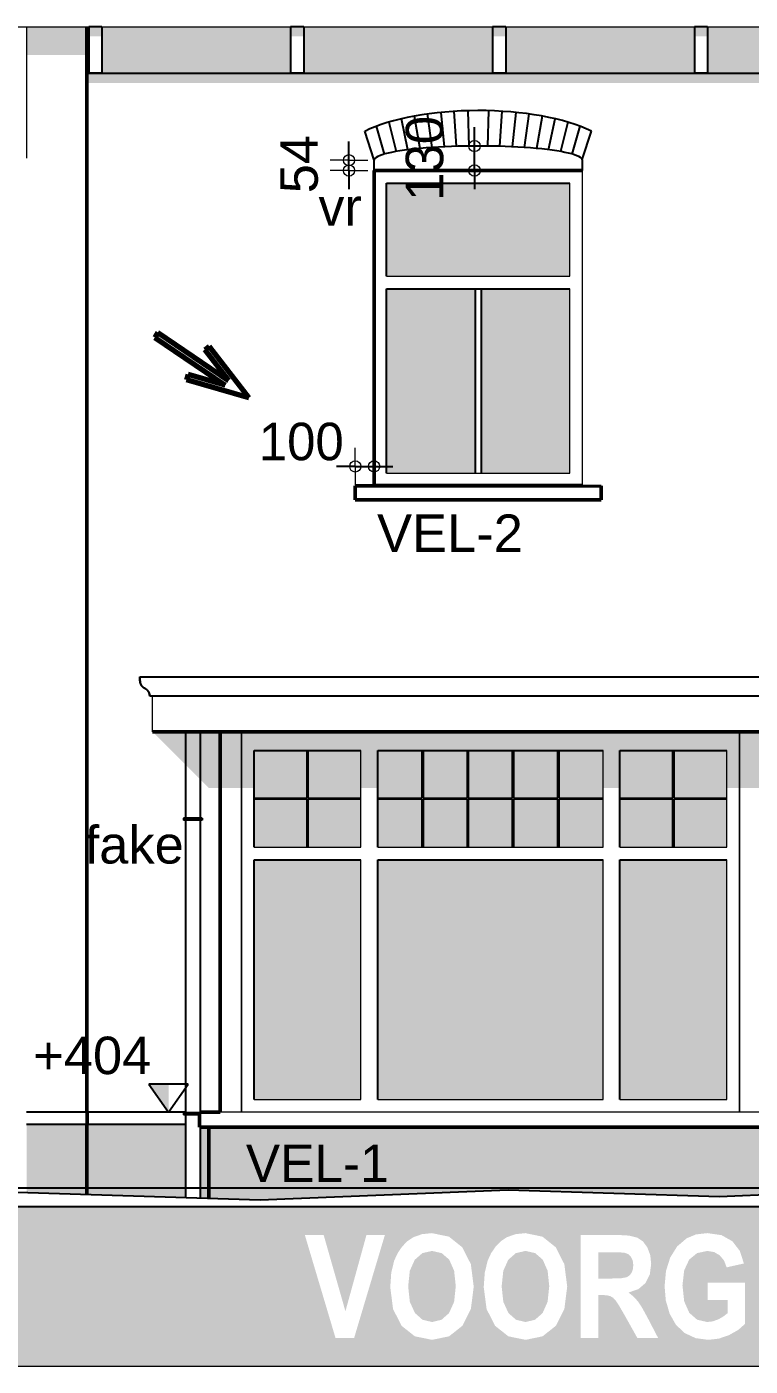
# Model space of a CAD drawing. Header units: millimetres. Extents: x 0 to 59350, y 0 to 29700.
# Drawn here: x 6060 to 7986, y 21826 to 25396 of the extents above; entities that cross this region are included whole.
import ezdxf

# ---------------------------------------------------------------- set-up
doc = ezdxf.new("R2010")
doc.units = ezdxf.units.MM
doc.linetypes.add('PUNKT2_S9', pattern=[1, 0, -1])
doc.linetypes.add('VERDECKT2_S2', pattern=[2.7, 2, -0.7])
doc.layers.add('Standard', color=7, linetype='Continuous', lineweight=25)
doc.styles.add('ARIAL', font='arial.ttf')

msp = doc.modelspace()

# ---------------------------------------------------------------- hatches: boundary and pattern name
at = {"layer": 'Standard', "linetype": 'PUNKT2_S9', "lineweight": 25}
for color, points in [(250, [(6219.5, 25321.4), (6219.5, 25396.4), (6059.5, 25396.4), (6059.5, 25321.4)]), (252, [(7018, 24731.4), (7506, 24731.4), (7506, 24979.9), (7018, 24979.9)]), (252, [(7254.5, 24206.4), (7254.5, 24697.9), (7018, 24697.9), (7018, 24206.4)]), (252, [(7269.5, 24697.9), (7269.5, 24206.4), (7506, 24206.4), (7506, 24697.9)]), (250, [(9332.2, 23589), (9332.1, 23588.2), (9332.1, 23587.5), (9332.1, 23586.4), (9324.5, 23586.4), (9324.5, 23517.4), (6394.5, 23517.4), (6544.5, 23367.4), (8014.5, 23367.4), (8014.5, 23217.4), (9499.5, 23217.4), (9499.5, 23495.9), (9354.4, 23641.1), (9358, 23625.5), (9357.7, 23623.2), (9357.1, 23621), (9356.3, 23618.8), (9355, 23616), (9354.6, 23615.4), (9354.1, 23614.7), (9353.7, 23614.1), (9351.7, 23611.7), (9349.4, 23609.6), (9348.2, 23608.7), (9346.2, 23607.5), (9344.4, 23606.6), (9342.4, 23605.5), (9341.2, 23604.6), (9339.9, 23603.6), (9338.8, 23602.6), (9337.7, 23601.4), (9336.8, 23600.3), (9335.9, 23599), (9335.1, 23597.7), (9334, 23595.6), (9333.4, 23594.2), (9333.2, 23593.5), (9332.9, 23592.7), (9332.6, 23591.2), (9332.3, 23589.7)]), (252, [(6665, 23367.4), (6665, 23340.2), (6806, 23340.2), (6806, 23367.4)]), (252, [(6808.5, 23367.4), (6808.5, 23340.2), (6949.5, 23340.2), (6949.5, 23367.4)]), (252, [(6994.5, 23367.4), (6994.5, 23340.2), (7112.5, 23340.2), (7112.5, 23367.4)]), (252, [(7115, 23367.4), (7115, 23340.2), (7233, 23340.2), (7233, 23367.4)]), (252, [(7235.5, 23367.4), (7235.5, 23340.2), (7353.5, 23340.2), (7353.5, 23367.4)]), (252, [(7356, 23340.2), (7474, 23340.2), (7474, 23367.4), (7356, 23367.4)]), (252, [(7476.5, 23340.2), (7594.5, 23340.2), (7594.5, 23367.4), (7476.5, 23367.4)]), (252, [(7639.5, 23367.4), (7639.5, 23340.2), (7780.5, 23340.2), (7780.5, 23367.4)]), (252, [(7783, 23340.2), (7924, 23340.2), (7924, 23367.4), (7783, 23367.4)]), (252, [(6806, 23337.7), (6665, 23337.7), (6665, 23209.9), (6806, 23209.9)]), (252, [(6949.5, 23337.7), (6808.5, 23337.7), (6808.5, 23209.9), (6949.5, 23209.9)]), (252, [(7112.5, 23337.7), (6994.5, 23337.7), (6994.5, 23209.9), (7112.5, 23209.9)]), (252, [(7233, 23337.7), (7115, 23337.7), (7115, 23209.9), (7233, 23209.9)]), (252, [(7353.5, 23337.7), (7235.5, 23337.7), (7235.5, 23209.9), (7353.5, 23209.9)]), (252, [(7474, 23337.7), (7356, 23337.7), (7356, 23209.9), (7474, 23209.9)]), (252, [(7594.5, 23337.7), (7476.5, 23337.7), (7476.5, 23209.9), (7594.5, 23209.9)]), (252, [(7780.5, 23337.7), (7639.5, 23337.7), (7639.5, 23209.9), (7780.5, 23209.9)]), (252, [(7924, 23337.7), (7783, 23337.7), (7783, 23209.9), (7924, 23209.9)]), (252, [(6949.5, 22536.9), (6949.5, 23176.4), (6665, 23176.4), (6665, 22536.9)]), (252, [(6994.5, 23176.4), (6994.5, 22536.9), (7594.5, 22536.9), (7594.5, 23176.4)]), (252, [(7639.5, 23176.4), (7639.5, 22536.9), (7924, 22536.9), (7924, 23176.4)])]:
    msp.add_hatch(color=color, dxfattribs=at).paths.add_polyline_path(points)
h = msp.add_hatch(color=250, dxfattribs=at)
h.paths.add_polyline_path([(6219.5, 25396.4), (6219.5, 25246.4), (9499.5, 25246.4), (9499.5, 25396.4)])
h.paths.add_polyline_path([(9494.5, 25273.4), (9459.5, 25273.4), (9459.5, 25371.4), (9494.5, 25371.4)], flags=16)
h.paths.add_polyline_path([(8921.8, 25371.4), (8956.8, 25371.4), (8956.8, 25273.4), (8921.8, 25273.4)], flags=16)
h.paths.add_polyline_path([(8419.1, 25273.4), (8384.1, 25273.4), (8384.1, 25371.4), (8419.1, 25371.4)], flags=16)
h.paths.add_polyline_path([(7872.7, 25273.4), (7837.7, 25273.4), (7837.7, 25371.4), (7872.7, 25371.4)], flags=16)
h.paths.add_polyline_path([(7335, 25273.4), (7300, 25273.4), (7300, 25371.4), (7335, 25371.4)], flags=16)
h.paths.add_polyline_path([(6762.3, 25371.4), (6797.3, 25371.4), (6797.3, 25273.4), (6762.3, 25273.4)], flags=16)
h.paths.add_polyline_path([(6259.5, 25273.4), (6224.5, 25273.4), (6224.5, 25371.4), (6259.5, 25371.4)], flags=16)
at = {"layer": 'Standard', "linetype": 'PUNKT2_S9', "lineweight": -3}
msp.add_hatch(color=7, dxfattribs=at).paths.add_polyline_path([(6437, 22503.4), (6437, 22578.4), (6384.5, 22578.4)])
at = {"layer": 'Standard', "linetype": 'PUNKT2_S9', "lineweight": 25}
h = msp.add_hatch(color=250, dxfattribs=at)
h.paths.add_polyline_path([(6482, 22471.9), (6059.5, 22471.9), (6059.5, 22289.5), (6482, 22276.1)])
h.paths.add_polyline_path([(8169.6, 22471.9), (8169.6, 22290.5), (8602.5, 22309.4), (8602.5, 22471.9)])
h.paths.add_polyline_path([(6680.8, 22269.8), (7341.8, 22296.4), (7904.5, 22278.9), (8044.5, 22285), (8044.5, 22463.4), (6522, 22463.4), (6522, 22274.9)])
at = {"layer": 'Standard', "linetype": 'PUNKT2_S9', "lineweight": -3}
h = msp.add_hatch(color=0, dxfattribs=at)
h.paths.add_polyline_path([(7079.7, 22080.6), (7075.3, 22039.1), (7079.8, 21998), (7093.3, 21968.2), (7113.6, 21950.2), (7138.9, 21944.2), (7164.1, 21950.2), (7184.2, 21968), (7197.7, 21998), (7202.1, 22039.8), (7197.7, 22081.1), (7184.7, 22110.4), (7164.7, 22127.8), (7138.9, 22133.7), (7113.1, 22127.8), (7092.8, 22110)])
h.paths.add_polyline_path([(7413.1, 21950.2), (7433.3, 21968), (7446.7, 21998), (7451.1, 22039.8), (7446.7, 22081.1), (7433.7, 22110.4), (7413.7, 22127.8), (7387.9, 22133.7), (7362.1, 22127.8), (7341.8, 22110), (7328.7, 22080.6), (7324.3, 22039.1), (7328.8, 21998), (7342.3, 21968.2), (7362.6, 21950.2), (7387.9, 21944.2)])
h.paths.add_polyline_path([(7617.6, 22129.9), (7581.5, 22129.9), (7581.5, 22060.1), (7615.7, 22060.1), (7642.8, 22060.9), (7657.3, 22063.5), (7664.6, 22068), (7670.3, 22075.1), (7673.7, 22084.3), (7675, 22095.8), (7673.4, 22108.3), (7668.7, 22118.1), (7661.4, 22125.2), (7651.3, 22129), (7640.1, 22129.7)])
h.paths.add_polyline_path([(272, 22251.4), (272, 21826.4), (13447, 21826.4), (13447, 22251.4)])
h.paths.add_polyline_path([(8703.4, 22174.2), (8703.4, 21947.8), (8818.4, 21947.8), (8818.4, 21901.4), (8657.1, 21901.4), (8657.1, 22174.2)], flags=16)
h.paths.add_polyline_path([(8488.6, 22129.9), (8488.6, 22068.9), (8603.7, 22068.9), (8603.7, 22022.6), (8488.6, 22022.6), (8488.6, 21947.8), (8616.6, 21947.8), (8616.6, 21901.4), (8442.3, 21901.4), (8442.3, 22176.4), (8612.3, 22176.4), (8612.3, 22129.9)], flags=16)
h.paths.add_polyline_path([(8287.3, 21901.4), (8205.3, 22176.4), (8255.5, 22176.4), (8313.5, 21972.9), (8369.6, 22176.4), (8418.7, 22176.4), (8336.7, 21901.4)], flags=16)
h.paths.add_polyline_path([(8185.2, 22176.4), (8185.2, 22129.9), (8061.5, 22129.9), (8061.5, 22068.9), (8176.6, 22068.9), (8176.6, 22022.6), (8061.5, 22022.6), (8061.5, 21947.8), (8189.5, 21947.8), (8189.5, 21901.4), (8015.3, 21901.4), (8015.3, 22176.4)], flags=16)
h.paths.add_polyline_path([(7925.9, 21967.6), (7925.9, 22002.5), (7872.8, 22002.5), (7872.8, 22048.9), (7972.6, 22048.9), (7972.6, 21939.3), (7954.8, 21923.4), (7930.4, 21909.5), (7902.7, 21899.9), (7874.6, 21896.7), (7841, 21901.2), (7811.9, 21914.8), (7788.4, 21936.9), (7771.7, 21966.5), (7761.5, 22001.8), (7758.3, 22039.8), (7762, 22080.4), (7773.3, 22116.2), (7791.7, 22145.7), (7817.2, 22167.4), (7841.9, 22177.7), (7872.1, 22181.1), (7910, 22175.7), (7938.7, 22159.6), (7958.5, 22134), (7969.6, 22100.2), (7923.6, 22089.9), (7916.6, 22108.1), (7905.3, 22121.8), (7890.3, 22130.6), (7872.1, 22133.7), (7844.8, 22127.8), (7823.8, 22110.6), (7810.5, 22081.9), (7805.9, 22042.1), (7810.5, 21999.3), (7824.1, 21968.6), (7845, 21950.4), (7871.6, 21944.2), (7886.1, 21945.9), (7900.7, 21950.9), (7914.3, 21958.6)], flags=16)
h.paths.add_polyline_path([(7664.3, 22174.5), (7685.9, 22168.9), (7700.9, 22158.8), (7712.6, 22142.6), (7720.1, 22122.4), (7722.6, 22099.3), (7718.9, 22071), (7707.5, 22048.1), (7688.5, 22031.8), (7662.1, 22022.8), (7675.9, 22011.7), (7686.8, 21999.7), (7698.4, 21982.3), (7713.3, 21955.1), (7741.2, 21901.4), (7685.9, 21901.4), (7652.4, 21961.3), (7637.4, 21987.3), (7628, 22001.6), (7621.3, 22008.7), (7614.1, 22013), (7604.6, 22015.5), (7590.8, 22016.2), (7581.5, 22016.2), (7581.5, 21901.4), (7535.2, 21901.4), (7535.2, 22176.4), (7632.6, 22176.4)], flags=16)
h.paths.add_polyline_path([(7322.6, 22159.9), (7338.1, 22170.2), (7361, 22178.3), (7387.5, 22181.1), (7433.1, 22171.7), (7468.4, 22143.4), (7491.3, 22098.4), (7498.9, 22038.6), (7491.4, 21979.2), (7468.7, 21934.2), (7433.4, 21906.1), (7388.1, 21896.7), (7342.1, 21906.1), (7306.8, 21934.1), (7284.2, 21978.7), (7276.6, 22037.2), (7279.3, 22075.9), (7287.1, 22107.8), (7296.3, 22127.7), (7308.4, 22145.5)], flags=16)
h.paths.add_polyline_path([(7242.4, 21979.2), (7219.7, 21934.2), (7184.4, 21906.1), (7139.1, 21896.7), (7093.1, 21906.1), (7057.8, 21934.1), (7035.1, 21978.7), (7027.6, 22037.2), (7030.3, 22075.9), (7038.1, 22107.8), (7047.3, 22127.7), (7059.4, 22145.5), (7073.6, 22159.9), (7089.1, 22170.2), (7112, 22178.3), (7138.5, 22181.1), (7184.1, 22171.7), (7219.4, 22143.4), (7242.3, 22098.4), (7249.9, 22038.6)], flags=16)
h.paths.add_polyline_path([(6964.3, 22176.4), (7013.4, 22176.4), (6931.3, 21901.4), (6881.9, 21901.4), (6800, 22176.4), (6850.2, 22176.4), (6908.2, 21972.9)], flags=16)

# ---------------------------------------------------------------- linework, layer by layer
at = {"layer": 'Standard', "color": 51, "linetype": 'Continuous', "lineweight": 18}
for p, q in [((5959.5, 25396.4), (6224.5, 25396.4)), ((6224.5, 25396.4), (6259.5, 25396.4)), ((6259.5, 25396.4), (6762.3, 25396.4)), ((6762.3, 25396.4), (6797.3, 25396.4)), ((6797.3, 25396.4), (7300, 25396.4)), ((7300, 25396.4), (7335, 25396.4)), ((7335, 25396.4), (7837.7, 25396.4)), ((7837.7, 25396.4), (7872.7, 25396.4)), ((7872.7, 25396.4), (8384.1, 25396.4)), ((7506, 24979.9), (7018, 24979.9)), ((7018, 24979.9), (7018, 24731.4)), ((7506, 24731.4), (7506, 24979.9)), ((7018, 24731.4), (7506, 24731.4)), ((7506, 24697.9), (7018, 24697.9)), ((7018, 24697.9), (7018, 24206.4)), ((7506, 24206.4), (7506, 24697.9)), ((7018, 24206.4), (7506, 24206.4)), ((6631, 23517.4), (6574.5, 23517.4)), ((6574.5, 23517.4), (6574.5, 22503.4)), ((6631, 23517.4), (6631, 22503.4)), ((6631.5, 23517.4), (6631, 23517.4)), ((6631.5, 22503.4), (6631.5, 23517.4)), ((6631.5, 23517.4), (6665, 23517.4)), ((6665, 23517.4), (7924, 23517.4)), ((7924, 23517.4), (7957.5, 23517.4)), ((7957.5, 23517.4), (7958, 23517.4)), ((7957.5, 23517.4), (7957.5, 22503.4)), ((8014.5, 23517.4), (7958, 23517.4)), ((7958, 22503.4), (7958, 23517.4)), ((6949.5, 23467.9), (6665, 23467.9)), ((6665, 23467.9), (6665, 23209.9)), ((6949.5, 23209.9), (6949.5, 23467.9)), ((6994.5, 23467.9), (6994.5, 23209.9)), ((7594.5, 23467.9), (6994.5, 23467.9)), ((7594.5, 23209.9), (7594.5, 23467.9)), ((7639.5, 23467.9), (7639.5, 23209.9)), ((7924, 23467.9), (7639.5, 23467.9)), ((7924, 23209.9), (7924, 23467.9)), ((6665, 23209.9), (6949.5, 23209.9)), ((6994.5, 23209.9), (7594.5, 23209.9)), ((7639.5, 23209.9), (7924, 23209.9)), ((6949.5, 23176.4), (6665, 23176.4)), ((6665, 23176.4), (6665, 22536.9)), ((6949.5, 22536.9), (6949.5, 23176.4)), ((7594.5, 23176.4), (6994.5, 23176.4)), ((6994.5, 23176.4), (6994.5, 22536.9)), ((7594.5, 22536.9), (7594.5, 23176.4)), ((7924, 23176.4), (7639.5, 23176.4)), ((7639.5, 23176.4), (7639.5, 22536.9)), ((7924, 22536.9), (7924, 23176.4)), ((6665, 22536.9), (6949.5, 22536.9)), ((6994.5, 22536.9), (7594.5, 22536.9)), ((7639.5, 22536.9), (7924, 22536.9))]:
    msp.add_line(p, q, dxfattribs=at)
at = {"layer": 'Standard', "color": 36, "linetype": 'Continuous', "lineweight": 18}
for p, q in [((6059.5, 25046.4), (6059.5, 25396.4)), ((6219.5, 25046.4), (6219.5, 25396.4)), ((6219.5, 23596.4), (6219.5, 25046.4)), ((7539.5, 25013.4), (6984.5, 25013.4)), ((6984.5, 25013.4), (6984.5, 24173.1)), ((7539.5, 24173.1), (7539.5, 25013.4)), ((6219.5, 22503.4), (6219.5, 23596.4)), ((6574.5, 23517.4), (6544.5, 23517.4)), ((6219.5, 22284.4), (6219.5, 22471.9)), ((6544.5, 22463.4), (6544.5, 22274.1)), ((6544.5, 22463.4), (6544.5, 22274.1))]:
    msp.add_line(p, q, dxfattribs=at)
at = {"layer": 'Standard', "color": 7, "linetype": 'Continuous', "lineweight": 50}
for p, q in [((6219.5, 25396.4), (6219.5, 22503.4)), ((6984.5, 25013.4), (7539.5, 25013.4)), ((6984.5, 24173.1), (6984.5, 25013.4)), ((6984.5, 24173.1), (6934.5, 24173.1)), ((6934.5, 24173.1), (6934.5, 24135.4)), ((7589.5, 24135.4), (7589.5, 24173.1)), ((6934.5, 24135.4), (7589.5, 24135.4)), ((6394.5, 23517.4), (9324.5, 23517.4)), ((6574.5, 22503.4), (6574.5, 23517.4)), ((6220.5, 22503.4), (6219.5, 22503.4)), ((6220.5, 22471.9), (6220.5, 22503.4)), ((6519.5, 22463.4), (6519.5, 22503.4)), ((6519.5, 22503.4), (6574.5, 22503.4)), ((6219.5, 22471.9), (6219.5, 22284.4)), ((6219.5, 22471.9), (6220.5, 22471.9)), ((6519.5, 22463.4), (8069.6, 22463.4)), ((6544.5, 22274.1), (6544.5, 22463.4))]:
    msp.add_line(p, q, dxfattribs=at)
at = {"layer": 'Standard', "color": 7, "linetype": 'Continuous', "lineweight": -3}
for p, q in [((6259.5, 25396.4), (6224.5, 25396.4)), ((6224.5, 25396.4), (6224.5, 25273.4)), ((6259.5, 25396.4), (6259.5, 25273.4)), ((6797.3, 25396.4), (6762.3, 25396.4)), ((6762.3, 25396.4), (6762.3, 25273.4)), ((6797.3, 25396.4), (6797.3, 25273.4)), ((7335, 25396.4), (7300, 25396.4)), ((7300, 25396.4), (7300, 25273.4)), ((7335, 25396.4), (7335, 25273.4)), ((7872.7, 25396.4), (7837.7, 25396.4)), ((7837.7, 25396.4), (7837.7, 25273.4)), ((7872.7, 25396.4), (7872.7, 25273.4)), ((6224.5, 25273.4), (6259.5, 25273.4)), ((6762.3, 25273.4), (6797.3, 25273.4)), ((7300, 25273.4), (7335, 25273.4)), ((7837.7, 25273.4), (7872.7, 25273.4)), ((7204.3, 25077.8), (7198.2, 25171.2)), ((7234.5, 25172.8), (7237.1, 25078.5)), ((7289.6, 25172.8), (7287, 25078.5)), ((7319.8, 25077.8), (7325.9, 25171.2)), ((7023.8, 25142.4), (7043.2, 25064)), ((7074.8, 25068.7), (7057.4, 25151.3)), ((7091.7, 25158.4), (7106.8, 25072.1)), ((7139.1, 25074.7), (7126.8, 25164)), ((7162.3, 25168.3), (7171.6, 25076.5)), ((7361.8, 25168.3), (7352.5, 25076.5)), ((7385, 25074.7), (7397.3, 25164)), ((7432.4, 25158.4), (7417.3, 25072.1)), ((7449.3, 25068.7), (7466.7, 25151.3)), ((7500.3, 25142.4), (7480.9, 25064)), ((6984.5, 25040.6), (6959.6, 25117.8)), ((7012.3, 25057.2), (6991.1, 25131.4)), ((7252, 25078.6), (7252, 25128.6)), ((7511.8, 25057.2), (7533, 25131.4)), ((7539.1, 25042.7), (7563.4, 25118.3)), ((6917.7, 25040.6), (6917.7, 25090.6)), ((7252, 25013.4), (7252, 25078.6)), ((6917.7, 25013.4), (6917.7, 25040.6)), ((6984.5, 25013.4), (6984.5, 25040.6)), ((7539.5, 25013.4), (7539.5, 25040.6)), ((6917.7, 25013.4), (6917.7, 24963.4)), ((7252, 25013.4), (7252, 24963.4)), ((6934.5, 24224.6), (6884.5, 24224.6)), ((6934.5, 24224.6), (6984.5, 24224.6)), ((6984.5, 24224.6), (7034.5, 24224.6)), ((6482, 23517.4), (6482, 23286.8)), ((6522, 23286.8), (6522, 23517.4)), ((6476.8, 23286.8), (6476.8, 23281.9)), ((6477.1, 23286.8), (6476.8, 23286.8)), ((6477.1, 23281.9), (6476.8, 23281.9)), ((6478, 23286.8), (6477.1, 23286.8)), ((6478, 23281.9), (6477.1, 23281.9)), ((6479.5, 23286.8), (6478, 23286.8)), ((6479.5, 23281.9), (6478, 23281.9)), ((6481.5, 23286.8), (6479.5, 23286.8)), ((6481.5, 23281.9), (6479.5, 23281.9)), ((6484.1, 23286.8), (6481.5, 23286.8)), ((6484.1, 23281.9), (6481.5, 23281.9)), ((6482, 23281.9), (6482, 22501.7)), ((6487.1, 23286.8), (6484.1, 23286.8)), ((6487.1, 23281.9), (6484.1, 23281.9)), ((6490.4, 23286.8), (6487.1, 23286.8)), ((6490.4, 23281.9), (6487.1, 23281.9)), ((6494, 23286.8), (6490.4, 23286.8)), ((6494, 23281.9), (6490.4, 23281.9)), ((6497.8, 23286.8), (6494, 23286.8)), ((6497.8, 23281.9), (6494, 23281.9)), ((6501.8, 23286.8), (6497.8, 23286.8)), ((6501.8, 23281.9), (6497.8, 23281.9)), ((6505.7, 23286.8), (6501.8, 23286.8)), ((6505.7, 23281.9), (6501.8, 23281.9)), ((6506.7, 23286.8), (6505.7, 23286.8)), ((6506.7, 23281.9), (6505.7, 23281.9)), ((6506.7, 23286.8), (6506.7, 23281.9)), ((6507.4, 23286.8), (6506.7, 23286.8)), ((6507.4, 23281.9), (6506.7, 23281.9)), ((6508.4, 23286.8), (6507.4, 23286.8)), ((6508.4, 23281.9), (6507.4, 23281.9)), ((6508.9, 23286.8), (6508.4, 23286.8)), ((6508.9, 23281.9), (6508.4, 23281.9)), ((6509.5, 23286.8), (6508.9, 23286.8)), ((6508.9, 23281.9), (6508.9, 23286.8)), ((6509.5, 23281.9), (6508.9, 23281.9)), ((6509.9, 23286.8), (6509.5, 23286.8)), ((6509.9, 23281.9), (6509.5, 23281.9)), ((6509.9, 23286.8), (6509.9, 23281.9)), ((6510.5, 23286.8), (6509.9, 23286.8)), ((6510.5, 23281.9), (6509.9, 23281.9)), ((6511.5, 23286.8), (6510.5, 23286.8)), ((6511.5, 23281.9), (6510.5, 23281.9)), ((6512.5, 23286.8), (6511.5, 23286.8)), ((6512.5, 23281.9), (6511.5, 23281.9)), ((6513.1, 23286.8), (6512.5, 23286.8)), ((6513.1, 23281.9), (6512.5, 23281.9)), ((6513.1, 23281.9), (6513.1, 23286.8)), ((6513.1, 23286.8), (6513.1, 23281.9)), ((6513.5, 23286.8), (6513.1, 23286.8)), ((6513.5, 23281.9), (6513.1, 23281.9)), ((6514.5, 23286.8), (6513.5, 23286.8)), ((6514.5, 23281.9), (6513.5, 23281.9)), ((6515.4, 23286.8), (6514.5, 23286.8)), ((6515.4, 23281.9), (6514.5, 23281.9)), ((6516.3, 23286.8), (6515.4, 23286.8)), ((6516.3, 23281.9), (6515.4, 23281.9)), ((6517.2, 23286.8), (6516.3, 23286.8)), ((6517.2, 23281.9), (6516.3, 23281.9)), ((6518, 23286.8), (6517.2, 23286.8)), ((6518, 23281.9), (6517.2, 23281.9)), ((6518.8, 23286.8), (6518, 23286.8)), ((6518.8, 23281.9), (6518, 23281.9)), ((6519.6, 23286.8), (6518.8, 23286.8)), ((6519.6, 23281.9), (6518.8, 23281.9)), ((6520.4, 23286.8), (6519.6, 23286.8)), ((6520.4, 23281.9), (6519.6, 23281.9)), ((6521.1, 23286.8), (6520.4, 23286.8)), ((6521.1, 23281.9), (6520.4, 23281.9)), ((6521.8, 23286.8), (6521.1, 23286.8)), ((6521.8, 23281.9), (6521.1, 23281.9)), ((6522.4, 23286.8), (6521.8, 23286.8)), ((6522.4, 23281.9), (6521.8, 23281.9)), ((6522, 22503.4), (6522, 23281.9)), ((6523, 23286.8), (6522.4, 23286.8)), ((6523, 23281.9), (6522.4, 23281.9)), ((6523.6, 23286.8), (6523, 23286.8)), ((6523.6, 23281.9), (6523, 23281.9)), ((6524.1, 23286.8), (6523.6, 23286.8)), ((6524.1, 23281.9), (6523.6, 23281.9)), ((6524.6, 23286.8), (6524.1, 23286.8)), ((6524.6, 23281.9), (6524.1, 23281.9)), ((6525.1, 23286.8), (6524.6, 23286.8)), ((6525.1, 23281.9), (6524.6, 23281.9)), ((6525.4, 23286.8), (6525.1, 23286.8)), ((6525.4, 23281.9), (6525.1, 23281.9)), ((6525.8, 23286.8), (6525.4, 23286.8)), ((6525.8, 23281.9), (6525.4, 23281.9)), ((6526.1, 23286.8), (6525.8, 23286.8)), ((6526.1, 23281.9), (6525.8, 23281.9)), ((6526.4, 23286.8), (6526.1, 23286.8)), ((6526.4, 23281.9), (6526.1, 23281.9)), ((6526.6, 23286.8), (6526.4, 23286.8)), ((6526.6, 23281.9), (6526.4, 23281.9)), ((6526.7, 23286.8), (6526.6, 23286.8)), ((6526.7, 23281.9), (6526.6, 23281.9)), ((6526.9, 23286.8), (6526.7, 23286.8)), ((6526.9, 23281.9), (6526.7, 23281.9)), ((6526.9, 23286.8), (6526.9, 23286.8)), ((6526.9, 23281.9), (6526.9, 23281.9)), ((6527, 23286.8), (6527, 23281.9)), ((6489.5, 22578.4), (6384.5, 22578.4)), ((6384.5, 22578.4), (6437, 22503.4)), ((6437, 22503.4), (6489.5, 22578.4)), ((6437, 22503.4), (6351.3, 22503.4)), ((6476.8, 22501.7), (6476.8, 22496.8)), ((6477.1, 22501.7), (6476.8, 22501.7)), ((6477.1, 22496.8), (6476.8, 22496.8)), ((6478, 22501.7), (6477.1, 22501.7)), ((6478, 22496.8), (6477.1, 22496.8)), ((6479.5, 22501.7), (6478, 22501.7)), ((6479.5, 22496.8), (6478, 22496.8)), ((6481.5, 22501.7), (6479.5, 22501.7)), ((6481.5, 22496.8), (6479.5, 22496.8)), ((6484.1, 22501.7), (6481.5, 22501.7)), ((6484.1, 22496.8), (6481.5, 22496.8)), ((6482, 22496.8), (6482, 22276.1)), ((6487.1, 22501.7), (6484.1, 22501.7)), ((6487.1, 22496.8), (6484.1, 22496.8)), ((6490.4, 22501.7), (6487.1, 22501.7)), ((6490.4, 22496.8), (6487.1, 22496.8)), ((6494, 22501.7), (6490.4, 22501.7)), ((6494, 22496.8), (6490.4, 22496.8)), ((6497.8, 22501.7), (6494, 22501.7)), ((6497.8, 22496.8), (6494, 22496.8)), ((6501.8, 22501.7), (6497.8, 22501.7)), ((6501.8, 22496.8), (6497.8, 22496.8)), ((6505.7, 22501.7), (6501.8, 22501.7)), ((6505.7, 22496.8), (6501.8, 22496.8)), ((6509.5, 22501.7), (6505.7, 22501.7)), ((6509.5, 22496.8), (6505.7, 22496.8)), ((6513.1, 22501.7), (6509.5, 22501.7)), ((6513.1, 22496.8), (6509.5, 22496.8)), ((6514.2, 22501.7), (6513.1, 22501.7)), ((6514.2, 22496.8), (6513.1, 22496.8)), ((6514.2, 22501.7), (6514.2, 22496.8)), ((6514.5, 22501.7), (6514.2, 22501.7)), ((6514.5, 22496.8), (6514.2, 22496.8)), ((6515.4, 22501.7), (6514.5, 22501.7)), ((6515.4, 22496.8), (6514.5, 22496.8)), ((6515.7, 22501.7), (6515.4, 22501.7)), ((6515.7, 22496.8), (6515.4, 22496.8)), ((6516.4, 22501.7), (6515.7, 22501.7)), ((6515.7, 22496.8), (6515.7, 22501.7)), ((6516.4, 22496.8), (6515.7, 22496.8)), ((6516.9, 22501.7), (6516.4, 22501.7)), ((6516.9, 22496.8), (6516.4, 22496.8)), ((6516.9, 22501.7), (6516.9, 22496.8)), ((6517.2, 22501.7), (6516.9, 22501.7)), ((6517.2, 22496.8), (6516.9, 22496.8)), ((6518, 22501.7), (6517.2, 22501.7)), ((6518, 22496.8), (6517.2, 22496.8)), ((6518.8, 22501.7), (6518, 22501.7)), ((6518.8, 22496.8), (6518, 22496.8)), ((6519.5, 22501.7), (6518.8, 22501.7)), ((6519.5, 22496.8), (6518.8, 22496.8)), ((6522, 22274.9), (6522, 22463.4))]:
    msp.add_line(p, q, dxfattribs=at)
at = {"layer": 'Standard', "color": 255, "linetype": 'Continuous', "lineweight": -3}
msp.add_line((6219.5, 25272.9), (9499.5, 25272.9), dxfattribs=at)
at = {"layer": 'Standard', "color": 7, "linetype": 'Continuous', "lineweight": 18}
for p, q in [((7252, 25078.6), (7202, 25078.6)), ((7252, 25078.6), (7302, 25078.6)), ((6917.7, 25040.6), (6867.7, 25040.6)), ((6917.7, 25040.6), (6967.7, 25040.6)), ((6917.7, 25013.4), (6867.7, 25013.4)), ((6917.7, 25013.4), (6967.7, 25013.4)), ((7252, 25013.4), (7202, 25013.4)), ((7252, 25013.4), (7302, 25013.4)), ((6934.5, 24224.6), (6934.5, 24274.6)), ((6984.5, 24224.6), (6984.5, 24274.6)), ((6934.5, 24224.6), (6934.5, 24174.6)), ((6984.5, 24224.6), (6984.5, 24174.6))]:
    msp.add_line(p, q, dxfattribs=at)
at = {"layer": 'Standard', "color": 7, "linetype": 'Continuous', "lineweight": 25}
for p, q in [((7018, 24979.9), (7506, 24979.9)), ((7018, 24731.4), (7018, 24979.9)), ((7018, 24697.9), (7506, 24697.9)), ((7018, 24206.4), (7018, 24697.9)), ((6665, 23467.9), (6949.5, 23467.9)), ((6665, 23209.9), (6665, 23467.9)), ((6994.5, 23467.9), (7594.5, 23467.9)), ((6994.5, 23209.9), (6994.5, 23467.9)), ((7639.5, 23467.9), (7924, 23467.9)), ((7639.5, 23209.9), (7639.5, 23467.9)), ((6665, 23176.4), (6949.5, 23176.4)), ((6665, 22536.9), (6665, 23176.4)), ((6994.5, 23176.4), (7594.5, 23176.4)), ((6994.5, 22536.9), (6994.5, 23176.4)), ((7639.5, 23176.4), (7924, 23176.4)), ((7639.5, 22536.9), (7639.5, 23176.4))]:
    msp.add_line(p, q, dxfattribs=at)
at = {"layer": 'Standard', "color": 250, "linetype": 'Continuous', "lineweight": -3}
for p, q in [((7254.5, 24206.4), (7254.5, 24697.9)), ((7269.5, 24697.9), (7269.5, 24206.4)), ((6806, 23340.2), (6806, 23467.9)), ((6808.5, 23467.9), (6808.5, 23340.2)), ((7112.5, 23340.2), (7112.5, 23467.9)), ((7115, 23467.9), (7115, 23340.2)), ((7233, 23340.2), (7233, 23467.9)), ((7235.5, 23467.9), (7235.5, 23340.2)), ((7353.5, 23340.2), (7353.5, 23467.9)), ((7356, 23467.9), (7356, 23340.2)), ((7474, 23340.2), (7474, 23467.9)), ((7476.5, 23467.9), (7476.5, 23340.2)), ((7780.5, 23340.2), (7780.5, 23467.9)), ((7783, 23467.9), (7783, 23340.2)), ((6665, 23340.2), (6806, 23340.2)), ((6806, 23337.7), (6665, 23337.7)), ((6806, 23209.9), (6806, 23337.7)), ((6808.5, 23340.2), (6949.5, 23340.2)), ((6808.5, 23337.7), (6808.5, 23209.9)), ((6949.5, 23337.7), (6808.5, 23337.7)), ((6994.5, 23340.2), (7112.5, 23340.2)), ((7112.5, 23337.7), (6994.5, 23337.7)), ((7112.5, 23209.9), (7112.5, 23337.7)), ((7115, 23340.2), (7233, 23340.2)), ((7115, 23337.7), (7115, 23209.9)), ((7233, 23337.7), (7115, 23337.7)), ((7233, 23209.9), (7233, 23337.7)), ((7235.5, 23340.2), (7353.5, 23340.2)), ((7235.5, 23337.7), (7235.5, 23209.9)), ((7353.5, 23337.7), (7235.5, 23337.7)), ((7353.5, 23209.9), (7353.5, 23337.7)), ((7356, 23340.2), (7474, 23340.2)), ((7356, 23337.7), (7356, 23209.9)), ((7474, 23337.7), (7356, 23337.7)), ((7474, 23209.9), (7474, 23337.7)), ((7476.5, 23340.2), (7594.5, 23340.2)), ((7476.5, 23337.7), (7476.5, 23209.9)), ((7594.5, 23337.7), (7476.5, 23337.7)), ((7639.5, 23340.2), (7780.5, 23340.2)), ((7780.5, 23337.7), (7639.5, 23337.7)), ((7780.5, 23209.9), (7780.5, 23337.7)), ((7783, 23340.2), (7924, 23340.2)), ((7924, 23337.7), (7783, 23337.7)), ((7783, 23337.7), (7783, 23209.9))]:
    msp.add_line(p, q, dxfattribs=at)
at = {"layer": 'Standard', "color": 7, "linetype": 'Continuous', "lineweight": 70}
for p, q in [((6408.6, 24581.2), (6400.2, 24568.7)), ((6400.2, 24568.7), (6588.2, 24441.3)), ((6408.6, 24581.2), (6596.6, 24453.7)), ((6545.7, 24544.2), (6533.8, 24535)), ((6596.6, 24453.7), (6533.8, 24535)), ((6651.1, 24407.7), (6545.7, 24544.2)), ((6489.4, 24469.6), (6485.3, 24455.1)), ((6651.1, 24407.7), (6485.3, 24455.1)), ((6588.2, 24441.3), (6489.4, 24469.6))]:
    msp.add_line(p, q, dxfattribs=at)
at = {"layer": 'Standard', "color": 117, "linetype": 'Continuous', "lineweight": -3}
for p, q in [((6984.5, 24173.1), (6934.5, 24173.1)), ((6934.5, 24173.1), (6934.5, 24170.4)), ((6934.5, 24170.4), (6934.5, 24135.4)), ((7589.5, 24170.4), (6934.5, 24170.4)), ((7539.5, 24175.4), (6984.5, 24175.4)), ((7589.5, 24173.1), (7539.5, 24173.1)), ((7589.5, 24170.4), (7589.5, 24173.1)), ((7589.5, 24135.4), (7589.5, 24170.4)), ((7589.5, 24135.4), (6934.5, 24135.4))]:
    msp.add_line(p, q, dxfattribs=at)
at = {"layer": 'Standard', "color": 25, "linetype": 'Continuous', "lineweight": -3}
for p, q in [((6361, 23653.4), (6361, 23663.4)), ((6361, 23663.4), (6361, 23653.4)), ((6361, 23663.4), (9358, 23663.4)), ((6361.1, 23653.1), (6361, 23653.4)), ((6361, 23653.4), (6361.1, 23653.1)), ((6361.1, 23652.2), (6361.1, 23653.1)), ((6361.1, 23653.1), (6361.1, 23652.2)), ((6361.1, 23651.5), (6361.1, 23652.2)), ((6361.1, 23652.2), (6361.1, 23651.5)), ((6361.2, 23650.7), (6361.1, 23651.5)), ((6361.1, 23651.5), (6361.2, 23650.7)), ((6361.3, 23650), (6361.2, 23650.7)), ((6361.2, 23650.7), (6361.3, 23650)), ((6361.4, 23649.2), (6361.3, 23650)), ((6361.3, 23650), (6361.4, 23649.2)), ((6361.6, 23648.4), (6361.4, 23649.2)), ((6361.4, 23649.2), (6361.6, 23648.4)), ((6361.8, 23647.7), (6361.6, 23648.4)), ((6361.6, 23648.4), (6361.8, 23647.7)), ((6362, 23647), (6361.8, 23647.7)), ((6361.8, 23647.7), (6362, 23647)), ((6362.2, 23646.2), (6362, 23647)), ((6362, 23647), (6362.2, 23646.2)), ((6362.5, 23645.5), (6362.2, 23646.2)), ((6362.2, 23646.2), (6362.5, 23645.5)), ((6362.8, 23644.8), (6362.5, 23645.5)), ((6362.5, 23645.5), (6362.8, 23644.8)), ((6363.1, 23644.1), (6362.8, 23644.8)), ((6362.8, 23644.8), (6363.1, 23644.1)), ((6363.4, 23643.4), (6363.1, 23644.1)), ((6363.1, 23644.1), (6363.4, 23643.4)), ((6363.8, 23642.7), (6363.4, 23643.4)), ((6363.4, 23643.4), (6363.8, 23642.7)), ((6364.1, 23642), (6363.8, 23642.7)), ((6363.8, 23642.7), (6364.1, 23642)), ((6364.5, 23641.4), (6364.1, 23642)), ((6364.1, 23642), (6364.5, 23641.4)), ((6365, 23640.7), (6364.5, 23641.4)), ((6364.5, 23641.4), (6365, 23640.7)), ((6365.4, 23640.1), (6365, 23640.7)), ((6365, 23640.7), (6365.4, 23640.1)), ((6365.9, 23639.5), (6365.4, 23640.1)), ((6365.4, 23640.1), (6365.9, 23639.5)), ((6366.3, 23638.9), (6365.9, 23639.5)), ((6365.9, 23639.5), (6366.3, 23638.9)), ((6366.9, 23638.3), (6366.3, 23638.9)), ((6366.3, 23638.9), (6366.9, 23638.3)), ((6367.4, 23637.7), (6366.9, 23638.3)), ((6366.9, 23638.3), (6367.4, 23637.7)), ((6367.9, 23637.2), (6367.4, 23637.7)), ((6367.4, 23637.7), (6367.9, 23637.2)), ((6368.5, 23636.6), (6367.9, 23637.2)), ((6367.9, 23637.2), (6368.5, 23636.6)), ((6369.1, 23636.1), (6368.5, 23636.6)), ((6368.5, 23636.6), (6369.1, 23636.1)), ((6369.7, 23635.6), (6369.1, 23636.1)), ((6369.1, 23636.1), (6369.7, 23635.6)), ((6370.3, 23635.2), (6369.7, 23635.6)), ((6369.7, 23635.6), (6370.3, 23635.2)), ((6370.9, 23634.7), (6370.3, 23635.2)), ((6370.3, 23635.2), (6370.9, 23634.7)), ((6371.5, 23634.3), (6370.9, 23634.7)), ((6370.9, 23634.7), (6371.5, 23634.3)), ((6372.2, 23633.9), (6371.5, 23634.3)), ((6371.5, 23634.3), (6372.2, 23633.9)), ((6372.9, 23633.5), (6372.2, 23633.9)), ((6372.2, 23633.9), (6372.9, 23633.5)), ((6373.5, 23633.2), (6372.9, 23633.5)), ((6372.9, 23633.5), (6373.5, 23633.2)), ((6374.7, 23632.6), (6373.5, 23633.2)), ((6373.5, 23633.2), (6374.7, 23632.6)), ((6375.4, 23632.2), (6374.7, 23632.6)), ((6374.7, 23632.6), (6375.4, 23632.2)), ((6376, 23631.9), (6375.4, 23632.2)), ((6375.4, 23632.2), (6376, 23631.9)), ((6376.7, 23631.5), (6376, 23631.9)), ((6376, 23631.9), (6376.7, 23631.5)), ((6377.3, 23631), (6376.7, 23631.5)), ((6376.7, 23631.5), (6377.3, 23631)), ((6377.9, 23630.6), (6377.3, 23631)), ((6377.3, 23631), (6377.9, 23630.6)), ((6378.6, 23630.1), (6377.9, 23630.6)), ((6377.9, 23630.6), (6378.6, 23630.1)), ((6379.2, 23629.6), (6378.6, 23630.1)), ((6378.6, 23630.1), (6379.2, 23629.6)), ((6379.7, 23629.1), (6379.2, 23629.6)), ((6379.2, 23629.6), (6379.7, 23629.1)), ((6380.3, 23628.6), (6379.7, 23629.1)), ((6379.7, 23629.1), (6380.3, 23628.6)), ((6380.8, 23628), (6380.3, 23628.6)), ((6380.3, 23628.6), (6380.8, 23628)), ((6381.4, 23627.4), (6380.8, 23628)), ((6380.8, 23628), (6381.4, 23627.4)), ((6381.9, 23626.9), (6381.4, 23627.4)), ((6381.4, 23627.4), (6381.9, 23626.9)), ((6382.3, 23626.3), (6381.9, 23626.9)), ((6381.9, 23626.9), (6382.3, 23626.3)), ((6382.8, 23625.6), (6382.3, 23626.3)), ((6382.3, 23626.3), (6382.8, 23625.6)), ((6383.2, 23625), (6382.8, 23625.6)), ((6382.8, 23625.6), (6383.2, 23625)), ((6383.7, 23624.4), (6383.2, 23625)), ((6383.2, 23625), (6383.7, 23624.4)), ((6384, 23623.7), (6383.7, 23624.4)), ((6383.7, 23624.4), (6384, 23623.7)), ((6384.4, 23623), (6384, 23623.7)), ((6384, 23623.7), (6384.4, 23623)), ((6384.8, 23622.3), (6384.4, 23623)), ((6384.4, 23623), (6384.8, 23622.3)), ((6385.1, 23621.6), (6384.8, 23622.3)), ((6384.8, 23622.3), (6385.1, 23621.6)), ((6385.4, 23620.9), (6385.1, 23621.6)), ((6385.1, 23621.6), (6385.4, 23620.9)), ((6385.7, 23620.2), (6385.4, 23620.9)), ((6385.4, 23620.9), (6385.7, 23620.2)), ((6385.9, 23619.5), (6385.7, 23620.2)), ((6385.7, 23620.2), (6385.9, 23619.5)), ((6386.2, 23618.7), (6385.9, 23619.5)), ((6385.9, 23619.5), (6386.2, 23618.7)), ((6386.4, 23618), (6386.2, 23618.7)), ((6386.2, 23618.7), (6386.4, 23618)), ((6386.5, 23617.2), (6386.4, 23618)), ((6386.4, 23618), (6386.5, 23617.2)), ((6386.7, 23616.5), (6386.5, 23617.2)), ((6386.5, 23617.2), (6386.7, 23616.5)), ((6386.7, 23616.5), (6386.8, 23615.7)), ((6387.4, 23612.4), (6386.7, 23616.5)), ((6386.9, 23615), (6386.8, 23615.7)), ((6386.8, 23615.7), (6386.9, 23615)), ((6387, 23614.2), (6386.9, 23615)), ((6386.9, 23615), (6387, 23614.2)), ((6387, 23613.5), (6387, 23614.2)), ((6387, 23614.2), (6387, 23613.5)), ((6387, 23612.4), (6387, 23613.5)), ((6387, 23613.5), (6387, 23612.4)), ((9332.1, 23612.4), (6387.4, 23612.4)), ((6220.5, 22503.4), (6058.5, 22503.4)), ((6220.5, 22471.9), (6220.5, 22503.4)), ((6482, 22503.4), (6220.5, 22503.4)), ((6058.5, 22471.9), (6220.5, 22471.9)), ((6220.5, 22471.9), (6482, 22471.9))]:
    msp.add_line(p, q, dxfattribs=at)
at = {"layer": 'Standard', "color": 61, "linetype": 'Continuous', "lineweight": 18}
for q in [(6394.5, 23612.4), (9324.5, 23517.4)]:
    msp.add_line((6394.5, 23517.4), q, dxfattribs=at)
at = {"layer": 'Standard', "color": 59, "linetype": 'Continuous', "lineweight": 18}
for p, q in [((6519.5, 22503.4), (6519.5, 22463.4)), ((8069.6, 22503.4), (6519.5, 22503.4)), ((6519.5, 22463.4), (6519.5, 22503.4)), ((6519.5, 22463.4), (8069.6, 22463.4))]:
    msp.add_line(p, q, dxfattribs=at)
at = {"layer": 'Standard', "color": 94, "linetype": 'Continuous', "lineweight": -3}
for p, q in [((7904.5, 22278.9), (8917.9, 22323.1)), ((5911.5, 22294.2), (6680.8, 22269.8)), ((6680.8, 22269.8), (7341.8, 22296.4)), ((7341.8, 22296.4), (7904.5, 22278.9)), ((13447, 22251.4), (272, 22251.4))]:
    msp.add_line(p, q, dxfattribs=at)
at = {"layer": 'Standard', "color": 7, "linetype": 'VERDECKT2_S2', "lineweight": -3}
msp.add_line((13447, 22301.4), (272, 22301.4), dxfattribs=at)
at = {"layer": 'Standard', "color": 94, "linetype": 'Continuous', "lineweight": 18}
for p, q in [((13447, 22251.4), (272, 22251.4)), ((272, 21826.4), (13447, 21826.4))]:
    msp.add_line(p, q, dxfattribs=at)
at = {"layer": 'Standard', "color": 7, "linetype": 'Continuous', "lineweight": 18}
for centre in [(7252, 25078.6), (6917.7, 25040.6), (6917.7, 25013.4), (7252, 25013.4), (6934.5, 24224.6), (6984.5, 24224.6)]:
    msp.add_circle(centre, 15, dxfattribs=at)
at = {"layer": 'Standard', "color": 7, "linetype": 'Continuous', "lineweight": -3}
for major_axis, ratio, start_param, end_param in [((372, 0), 0.356183, 0.626351, 2.519951), ((277.5, 0), 0.136937, 0, 3.141593)]:
    msp.add_ellipse((7262, 25040.6), major_axis=major_axis, ratio=ratio, start_param=start_param, end_param=end_param, dxfattribs=at)

# ---------------------------------------------------------------- texts
at = {"layer": 'Standard', "color": 7, "linetype": 'Continuous', "lineweight": 18, "char_height": 100, "attachment_point": 7, "rotation": 90, "style": 'ARIAL'}
for s, insert, width in [('\\W0.97;130', (7170.2, 24932.8), 283.554), ('\\W1.00;54', (6836, 24952.7), 206.656)]:
    msp.add_mtext(s, dxfattribs=dict(at, insert=insert, width=width))
at = {"layer": 'Standard', "color": 7, "linetype": 'Continuous', "lineweight": 18, "char_height": 100, "attachment_point": 7, "style": 'ARIAL'}
for s, insert, width in [('\\W0.99;vr', (6836.4, 24866.4), 166.186), ('\\W0.97;100', (6677.6, 24239.7), 283.554), ('\\W1.00;fake', (6213.6, 23164.8), 314.943)]:
    msp.add_mtext(s, dxfattribs=dict(at, insert=insert, width=width))
at = {"layer": 'Standard', "color": 7, "linetype": 'Continuous', "lineweight": 50, "char_height": 100, "attachment_point": 7, "style": 'ARIAL'}
for s, insert, width in [('\\W1.00;VEL-2', (6992.5, 23996.6), 440.077), ('\\W0.98;VEL-1', (6643, 22317.2), 439.106)]:
    msp.add_mtext(s, dxfattribs=dict(at, insert=insert, width=width))
at = {"layer": 'Standard', "color": 7, "linetype": 'Continuous', "lineweight": -3, "insert": (6076.6, 22603.4), "char_height": 100, "width": 366.804, "attachment_point": 7, "style": 'ARIAL'}
msp.add_mtext('\\W1.00;+404', dxfattribs=at)

doc.saveas('drawing.dxf')
